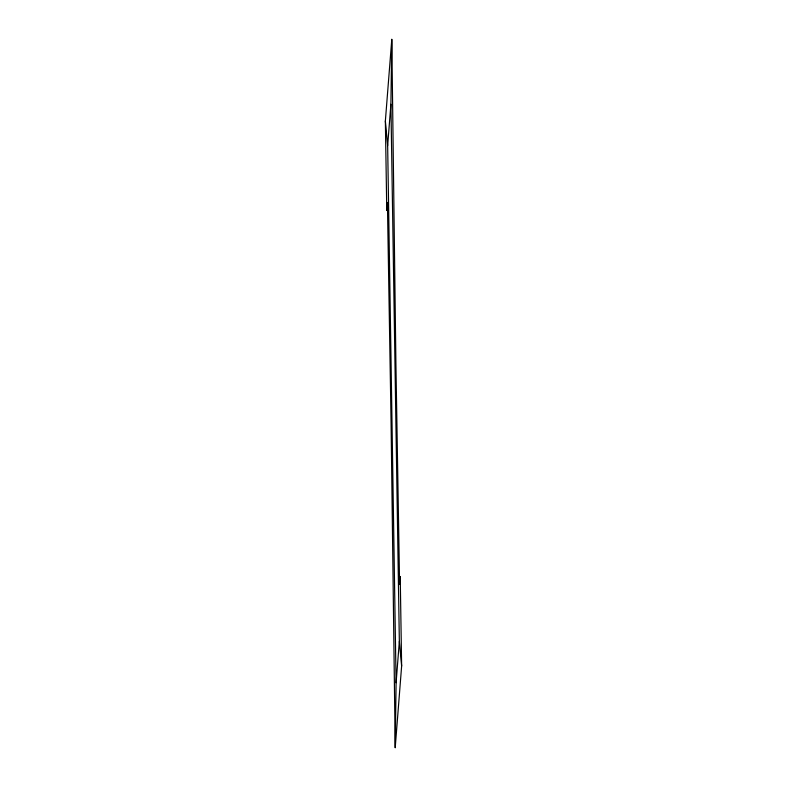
<?xml version="1.0" encoding="UTF-8"?>
<svg xmlns="http://www.w3.org/2000/svg" width="787" height="787" viewBox="0 0 787 787"><rect width="100%" height="100%" fill="white"/><g stroke="black" fill="none" stroke-linecap="round" stroke-linejoin="round"><path stroke-width="1.18" d="M401.636 666.028L399.343 641.415L390.903 104.258L391.788 39.35L385.364 120.972L386.771 210.493L387.411 202.456L391.1 423.977L395.212 747.65L401.636 666.028L400.229 576.507L399.589 584.544L395.9 363.023L391.788 39.35M395.212 747.65L396.097 682.742L387.657 145.585L385.364 120.972M387.657 145.585L390.903 104.258M396.097 682.742L399.343 641.415"/></g></svg>
